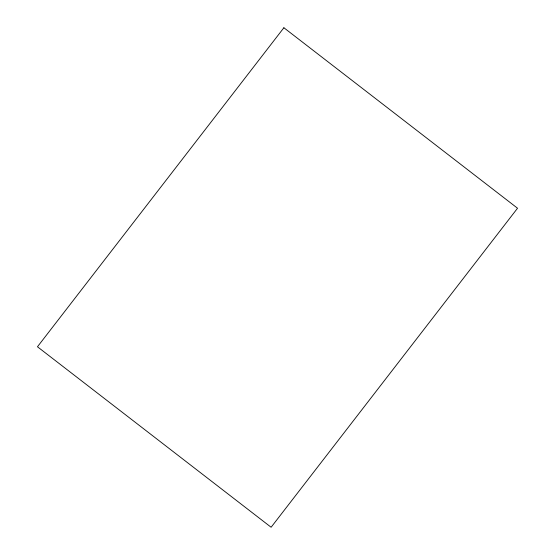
<?xml version="1.0" encoding="UTF-8"?>
<svg xmlns="http://www.w3.org/2000/svg" width="555" height="555" viewBox="0 0 555 555"><rect width="100%" height="100%" fill="white"/><g stroke="black" fill="none" stroke-linecap="round" stroke-linejoin="round"><path stroke-width="0.83" d="M283.882 27.75L37.462 346.771L271.118 527.25L517.538 208.229L283.882 27.75"/></g></svg>
